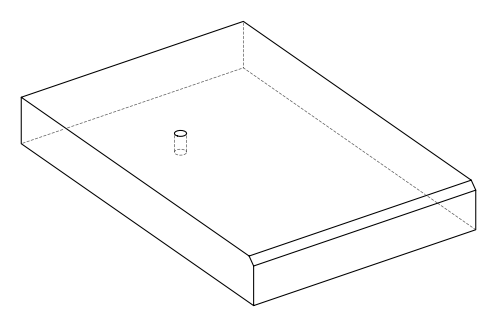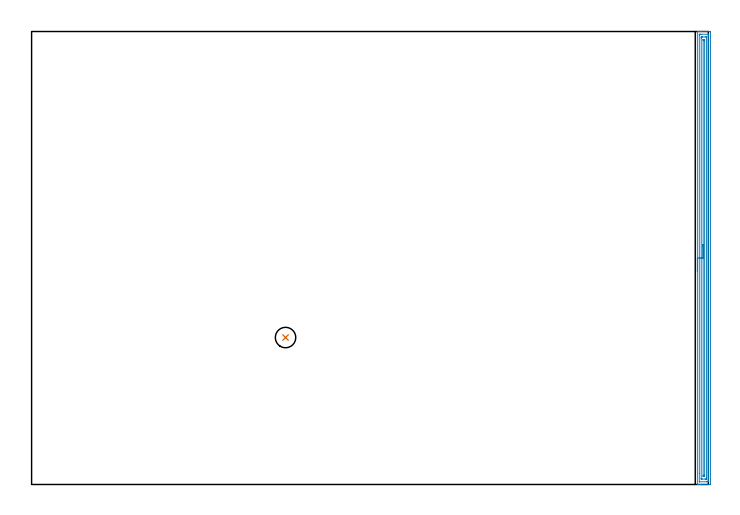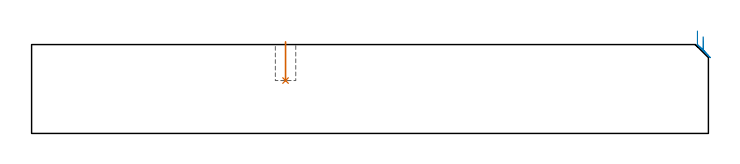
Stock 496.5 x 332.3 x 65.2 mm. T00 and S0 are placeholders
(PLAN: 2 operations, 1 tool changes, 10.9 min)
(1 INDEXABLE_INSERT_DRILL_BLIND_HOLE_FROM_SOLID | STEP1POCKET | UGT0302_001 | 0.12 min | 4653 mm3)
(2 AREA_MILL | FG_CHAMFER_SURFACE | UGT0205_001 | 10.83 min | 15311 mm3)
(TOOL UGT0302_001 | Indexable Insert Drill 15mm | D15 PA180 FL50 Z2)
(TOOL UGT0205_001 | Chamfer Mill 20 x 3 x 45 deg. | D20 FL50 Z2)
(OP 1 INDEXABLE_INSERT_DRILL_BLIND_HOLE_FROM_SOLID)
G17 G21 G94 G90
T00 M6
G54
G17 G0 G90 X186.3 Y107.8 S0 M3
G43 Z75.2 H0
G94 G81 G98 Z38.8 F250. R67.2
G80
M5
M2
(OP 2 AREA_MILL)
G17 G21 G94 G90
T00 M6
G54
G17 G0 G90 X488.4 Y156.15 S1061 M3
G43 Z75.2 H0
G94 G1 Y156.188 Z74.328 F250.
Y156.302 Z73.463
Y156.491 Z72.612
Y156.753 Z71.78
Y157.087 Z70.974
Y157.49 Z70.2
Y157.958 Z69.464
Y158.49 Z68.772
Y159.079 Z68.129
Y159.722 Z67.54
Y160.414 Z67.008
Y161.15 Z66.54
Y161.924 Z66.137
Y162.73 Z65.803
Y163.562 Z65.541
Y164.413 Z65.352
Y165.278 Z65.238
Y166.15 Z65.2
Y332.141
X488.402 Y332.29 Z65.188
X488.543 Y332.297 Z65.049
X488.691 Y332.3 Z64.909
X489.061 Z64.538
X489.687 Z63.908
X490.878 Z62.719
X491.443 Z62.151
X497.592 Z56.005
X497.878 Y332.297 Z55.72
X497.992 Y332.29 Z55.605
X497.999 Y332.174 Z55.599
X498. Y331.695 Z55.6
Y0.605
X497.995 Y0.122 Z55.603
X497.992 Y0.01 Z55.606
X497.875 Y0. Z55.723
X491.443 Z62.151
X490.878 Z62.719
X490.565 Z63.031
X489.999 Z63.597
X489.687 Z63.908
X488.69 Z64.909
X488.543 Y0.003 Z65.049
X488.402 Y0.01 Z65.188
X488.4 Y0.159 Z65.2
Y166.15
X489.814 Z63.786
X489.815 Y329.779 Z63.785
X489.816 Y329.91 Z63.784
X489.821 Y330.282 Z63.779
X490.187 Y330.295 Z63.413
X490.565 Y330.298 Z63.035
X491.06 Y330.3 Z62.54
X496.33 Z57.27
X496.51 Y330.298 Z57.09
X496.539 Y330.296 Z57.061
X496.567 Y330.29 Z57.033
X496.579 Y330.284 Z57.021
X496.58 Y330.262 Z57.02
X496.585 Y330.041 Z57.015
X496.586 Y324.056 Z57.014
X496.585 Y2.52 Z57.015
X496.584 Y2.39 Z57.016
X496.579 Y2.018 Z57.021
X496.214 Y2.005 Z57.386
X495.835 Y2.002 Z57.765
X495.34 Y2. Z58.26
X490.07 Z63.53
X489.89 Y2.002 Z63.71
X489.861 Y2.004 Z63.739
X489.833 Y2.01 Z63.767
X489.821 Y2.016 Z63.779
X489.82 Y2.038 Z63.78
X489.815 Y2.259 Z63.785
X489.814 Y8.246 Z63.786
Y166.15
X491.228 Z62.372
X491.229 Y327.451 Z62.371
X491.231 Y328.125 Z62.369
X491.233 Y328.234 Z62.367
X491.235 Y328.28 Z62.365
X491.279 Y328.292 Z62.321
X491.443 Y328.295 Z62.157
X492.15 Y328.3 Z61.45
X492.322 Z61.278
X494.078 Z59.522
X494.785 Y328.299 Z58.815
X494.957 Y328.296 Z58.643
X495.128 Y328.29 Z58.472
X495.165 Y328.286 Z58.435
X495.167 Y328.255 Z58.433
X495.17 Y328.198 Z58.43
X495.171 Y328.125 Z58.429
Y327.907
Y4.849
X495.169 Y4.175 Z58.431
X495.167 Y4.066 Z58.433
X495.165 Y4.019 Z58.435
X495.121 Y4.008 Z58.479
X494.957 Y4.005 Z58.643
X494.25 Y4. Z59.35
X494.078 Z59.522
X492.322 Z61.278
X491.615 Y4.001 Z61.985
X491.443 Y4.004 Z62.157
X491.272 Y4.01 Z62.328
X491.235 Y4.014 Z62.365
X491.233 Y4.045 Z62.367
X491.23 Y4.102 Z62.37
X491.229 Y4.175 Z62.371
X491.228 Y4.393 Z62.372
Y166.15
X492.643 Z60.957
Y325.448
X492.644 Y326.013 Z60.956
X492.647 Y326.203 Z60.953
X492.65 Y326.269 Z60.95
X492.655 Y326.291 Z60.945
X492.676 Y326.292 Z60.924
X492.781 Y326.296 Z60.819
X493.2 Y326.3 Z60.4
X493.24 Z60.36
X493.62 Y326.294 Z59.98
X493.715 Y326.29 Z59.885
X493.751 Y326.285 Z59.849
X493.753 Y326.254 Z59.847
X493.755 Y326.172 Z59.845
X493.757 Y325.775 Z59.843
Y325.448
Y6.852
X493.756 Y6.287 Z59.844
X493.753 Y6.097 Z59.847
X493.75 Y6.031 Z59.85
X493.745 Y6.009 Z59.855
X493.724 Y6.007 Z59.876
X493.619 Y6.004 Z59.981
X493.2 Y6. Z60.4
X493.16 Z60.44
X492.78 Y6.006 Z60.82
X492.685 Y6.01 Z60.915
X492.649 Y6.015 Z60.951
X492.647 Y6.046 Z60.953
X492.645 Y6.128 Z60.955
X492.643 Y6.525 Z60.957
Y6.852
Y166.15
Y167.022 Z60.995
Y167.886 Z61.109
Y168.738 Z61.298
Y169.57 Z61.56
Y170.376 Z61.894
Y171.15 Z62.297
Y171.886 Z62.766
Y172.578 Z63.297
Y173.221 Z63.886
Y173.81 Z64.529
Y174.341 Z65.222
Y174.81 Z65.957
Y175.213 Z66.731
Y175.547 Z67.537
Y175.809 Z68.369
Y175.998 Z69.221
Y176.112 Z70.086
Y176.15 Z70.957
G0 Z75.2
M5
M2
